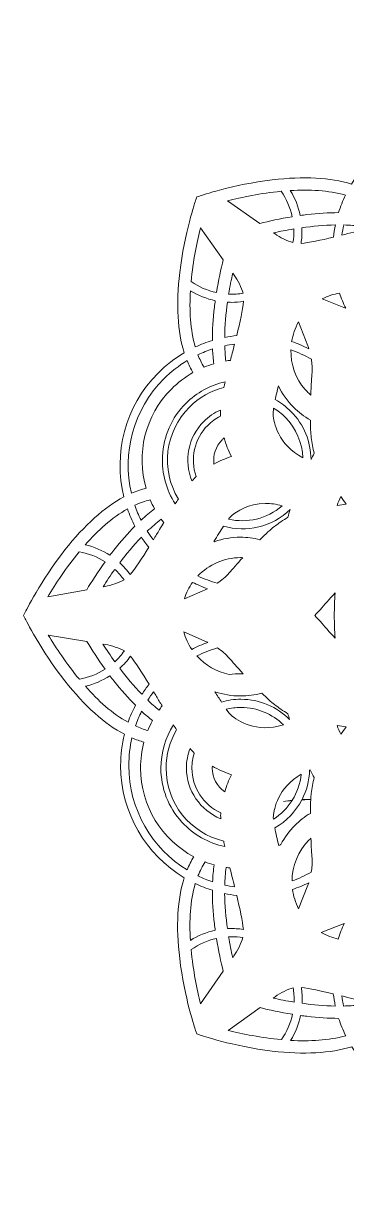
# Model space of a CAD drawing. Header units: millimetres. Extents: x -417 to 661, y -646 to -7.
# Drawn here: x -6.7 to 76.5, y -645.7 to -340.9 of the extents above; entities that cross this region are included whole.
import ezdxf

# ---------------------------------------------------------------- set-up
doc = ezdxf.new("R2010")
doc.units = ezdxf.units.MM
doc.header["$MEASUREMENT"] = 0
doc.layers.add('Layer 1', color=7, linetype='Continuous')

msp = doc.modelspace()

# ---------------------------------------------------------------- linework, layer by layer
at = {"layer": 'Layer 1', "lineweight": 0}
for points, knots in [([(297.77, -492.63), (297.61, -492.3), (293.76, -484.45), (287.47, -476.47), (282.31, -469.92), (277.15, -465.31), (272.02, -462.66), (272.72, -459.96), (273.1, -457.13), (273.1, -454.22), (273.1, -442.01), (266.56, -431.31), (256.8, -425.41), (258.48, -419.96), (258.84, -413.14), (257.88, -404.99), (256.68, -394.91), (253.85, -386.63), (253.73, -386.28), (253.73, -386.28), (253.48, -385.56), (253.48, -385.56), (253.48, -385.56), (252.75, -385.31), (252.75, -385.31), (252.41, -385.19), (244.13, -382.36), (234.04, -381.16), (225.77, -380.18), (218.85, -380.57), (213.35, -382.32), (211.94, -379.92), (210.2, -377.65), (208.14, -375.59), (199.51, -366.96), (187.32, -364.01), (176.25, -366.74), (173.58, -361.7), (169.02, -356.62), (162.57, -351.55), (154.59, -345.26), (146.74, -341.41), (146.41, -341.25), (146.41, -341.25), (145.72, -340.91), (145.72, -340.91), (145.72, -340.91), (145.03, -341.25), (145.03, -341.25), (144.7, -341.41), (136.85, -345.26), (128.87, -351.55), (122.32, -356.7), (117.71, -361.87), (115.06, -367), (112.36, -366.29), (109.53, -365.92), (106.61, -365.92), (94.41, -365.92), (83.7, -372.46), (77.81, -382.22), (72.36, -380.54), (65.53, -380.17), (57.39, -381.14), (47.3, -382.34), (39.03, -385.17), (38.68, -385.29), (38.68, -385.29), (37.95, -385.54), (37.95, -385.54), (37.95, -385.54), (37.7, -386.26), (37.7, -386.26), (37.58, -386.61), (34.76, -394.89), (33.56, -404.97), (32.57, -413.25), (32.97, -420.17), (34.72, -425.67), (32.31, -427.08), (30.05, -428.82), (27.99, -430.88), (19.35, -439.51), (16.41, -451.7), (19.14, -462.77), (14.1, -465.43), (9.02, -470), (3.94, -476.44), (-2.34, -484.42), (-6.19, -492.28), (-6.36, -492.61), (-6.36, -492.61), (-6.69, -493.3), (-6.69, -493.3), (-6.69, -493.3), (-6.36, -493.99), (-6.36, -493.99), (-6.19, -494.32), (-2.34, -502.17), (3.94, -510.15), (9.07, -516.66), (14.2, -521.25), (19.3, -523.91), (18.66, -526.49), (18.32, -529.19), (18.32, -531.97), (18.32, -544.22), (24.91, -554.96), (34.73, -560.84), (32.95, -566.35), (32.55, -573.3), (33.54, -581.63), (34.74, -591.71), (37.56, -599.99), (37.68, -600.34), (37.68, -600.34), (37.94, -601.06), (37.94, -601.06), (37.94, -601.06), (38.66, -601.31), (38.66, -601.31), (39.01, -601.43), (47.29, -604.26), (57.37, -605.46), (65.57, -606.44), (72.43, -606.05), (77.9, -604.34), (79.24, -606.51), (80.84, -608.56), (82.72, -610.44), (91.41, -619.13), (103.7, -622.05), (114.83, -619.23), (117.44, -624.48), (122.12, -629.78), (128.84, -635.08), (136.82, -641.36), (144.67, -645.21), (145, -645.37), (145, -645.37), (145.69, -645.71), (145.69, -645.71), (145.69, -645.71), (146.38, -645.37), (146.38, -645.37), (146.71, -645.21), (154.57, -641.36), (162.55, -635.08), (168.43, -630.44), (172.76, -625.79), (175.49, -621.18), (178.07, -621.81), (180.76, -622.15), (183.52, -622.15), (196.37, -622.15), (207.56, -614.91), (213.22, -604.28), (218.73, -606.07), (225.69, -606.47), (234.02, -605.48), (244.11, -604.28), (252.39, -601.45), (252.74, -601.33), (252.74, -601.33), (253.46, -601.08), (253.46, -601.08), (253.46, -601.08), (253.71, -600.36), (253.71, -600.36), (253.83, -600.01), (256.66, -591.73), (257.86, -581.65), (258.8, -573.72), (258.48, -567.05), (256.91, -561.67), (259.24, -560.28), (261.43, -558.59), (263.43, -556.59), (272.25, -547.76), (275.13, -535.22), (272.08, -523.96), (277.18, -521.31), (282.33, -516.7), (287.47, -510.18), (293.76, -502.2), (297.61, -494.35), (297.77, -494.01), (297.77, -494.01), (298.11, -493.32), (298.11, -493.32), (298.11, -493.32), (297.77, -492.63), (297.77, -492.63)], [0, 0, 0, 0, 1, 1, 1, 2, 2, 2, 3, 3, 3, 4, 4, 4, 5, 5, 5, 6, 6, 6, 7, 7, 7, 8, 8, 8, 9, 9, 9, 10, 10, 10, 11, 11, 11, 12, 12, 12, 13, 13, 13, 14, 14, 14, 15, 15, 15, 16, 16, 16, 17, 17, 17, 18, 18, 18, 19, 19, 19, 20, 20, 20, 21, 21, 21, 22, 22, 22, 23, 23, 23, 24, 24, 24, 25, 25, 25, 26, 26, 26, 27, 27, 27, 28, 28, 28, 29, 29, 29, 30, 30, 30, 31, 31, 31, 32, 32, 32, 33, 33, 33, 34, 34, 34, 35, 35, 35, 36, 36, 36, 37, 37, 37, 38, 38, 38, 39, 39, 39, 40, 40, 40, 41, 41, 41, 42, 42, 42, 43, 43, 43, 44, 44, 44, 45, 45, 45, 46, 46, 46, 47, 47, 47, 48, 48, 48, 49, 49, 49, 50, 50, 50, 51, 51, 51, 52, 52, 52, 53, 53, 53, 54, 54, 54, 55, 55, 55, 56, 56, 56, 57, 57, 57, 58, 58, 58, 59, 59, 59, 60, 60, 60, 61, 61, 61, 62, 62, 62, 63, 63, 63, 64, 64, 64, 64]), ([(76.27, -385.06), (75.58, -386.51), (74.98, -388.02), (74.5, -389.57), (71.94, -389.58), (69.22, -389.75), (66.33, -390.09), (65.76, -390.16), (65.19, -390.24), (64.63, -390.31), (64.15, -388.05), (63.29, -385.89), (62.07, -383.89), (66.91, -383.6), (71.89, -383.83), (76.27, -385.06)], [0, 0, 0, 0, 1, 1, 1, 2, 2, 2, 3, 3, 3, 4, 4, 4, 5, 5, 5, 5]), ([(59.68, -384.08), (61.07, -386.08), (62.04, -388.3), (62.55, -390.63), (59.42, -391.14), (56.58, -391.76), (54.22, -392.34), (54.22, -392.34), (45.85, -386.51), (45.85, -386.51), (49.5, -385.6), (54.44, -384.57), (59.68, -384.08)], [0, 0, 0, 0, 1, 1, 1, 2, 2, 2, 3, 3, 3, 4, 4, 4, 4]), ([(73.19, -395.89), (69.89, -396.68), (66.88, -397.32), (64.83, -397.49), (65.02, -396.29), (65.1, -395.06), (65.06, -393.8), (65.06, -393.69), (65.05, -393.57), (65.04, -393.46), (67.81, -393.07), (70.74, -392.8), (73.68, -392.74), (73.47, -393.78), (73.3, -394.83), (73.19, -395.89)], [0, 0, 0, 0, 1, 1, 1, 2, 2, 2, 3, 3, 3, 4, 4, 4, 5, 5, 5, 5]), ([(80.36, -394.12), (79.73, -394.27), (79.09, -394.43), (78.43, -394.6), (77.41, -394.85), (76.39, -395.11), (75.38, -395.36), (75.49, -394.48), (75.65, -393.61), (75.84, -392.75), (77.42, -392.78), (78.99, -392.89), (80.52, -393.09), (80.46, -393.43), (80.41, -393.77), (80.36, -394.12)], [0, 0, 0, 0, 1, 1, 1, 2, 2, 2, 3, 3, 3, 4, 4, 4, 5, 5, 5, 5]), ([(38.91, -393.51), (38.91, -393.51), (44.77, -401.71), (44.77, -401.71), (44.18, -404.08), (43.54, -406.98), (43.03, -410.17), (40.7, -409.66), (38.48, -408.69), (36.49, -407.31), (36.98, -402.08), (38, -397.16), (38.91, -393.51)], [0, 0, 0, 0, 1, 1, 1, 2, 2, 2, 3, 3, 3, 4, 4, 4, 4]), ([(62.96, -393.87), (63, -395.04), (62.92, -396.19), (62.73, -397.3), (61.29, -396.86), (59.36, -395.91), (58.12, -395.06), (58.12, -395.06), (57.72, -394.78), (57.72, -394.78), (59.33, -394.42), (61.09, -394.08), (62.95, -393.77), (62.96, -393.81), (62.96, -393.84), (62.96, -393.87)], [0, 0, 0, 0, 1, 1, 1, 2, 2, 2, 3, 3, 3, 4, 4, 4, 5, 5, 5, 5]), ([(46.17, -410.57), (46.49, -408.63), (46.85, -406.79), (47.22, -405.13), (47.22, -405.13), (47.61, -405.68), (47.61, -405.68), (48.48, -406.9), (49.48, -408.91), (49.9, -410.3), (48.72, -410.52), (47.5, -410.61), (46.26, -410.57), (46.23, -410.57), (46.2, -410.57), (46.17, -410.57)], [0, 0, 0, 0, 1, 1, 1, 2, 2, 2, 3, 3, 3, 4, 4, 4, 5, 5, 5, 5]), ([(36.31, -409.69), (38.33, -410.91), (40.5, -411.77), (42.71, -412.24), (42.64, -412.79), (42.56, -413.36), (42.5, -413.93), (42.13, -416.97), (41.97, -419.82), (41.97, -422.49), (40.48, -422.95), (39, -423.5), (37.57, -424.17), (36.26, -419.72), (36.01, -414.63), (36.31, -409.69)], [0, 0, 0, 0, 1, 1, 1, 2, 2, 2, 3, 3, 3, 4, 4, 4, 5, 5, 5, 5]), ([(76.35, -414.18), (76.34, -414.18), (76.33, -414.18), (76.33, -414.18), (76.33, -414.18), (70.31, -411.79), (70.31, -411.79), (71.72, -411.05), (73.22, -410.55), (74.75, -410.28), (75.2, -411.62), (75.73, -412.93), (76.35, -414.18)], [0, 0, 0, 0, 1, 1, 1, 2, 2, 2, 3, 3, 3, 4, 4, 4, 4]), ([(46.83, -412.67), (47.9, -412.67), (48.97, -412.58), (50.02, -412.4), (49.8, -414.6), (49.08, -417.79), (48.24, -421.23), (47.2, -421.34), (46.17, -421.5), (45.14, -421.7), (45.17, -418.63), (45.45, -415.55), (45.86, -412.64), (46.18, -412.66), (46.5, -412.67), (46.83, -412.67)], [0, 0, 0, 0, 1, 1, 1, 2, 2, 2, 3, 3, 3, 4, 4, 4, 5, 5, 5, 5]), ([(62.4, -422.77), (62.69, -421.02), (63.27, -419.31), (64.17, -417.73), (64.17, -417.73), (66.59, -423.85), (66.59, -423.85), (66.6, -423.86), (66.7, -424.14), (66.84, -424.61), (65.4, -423.89), (63.92, -423.27), (62.4, -422.77)], [0, 0, 0, 0, 1, 1, 1, 2, 2, 2, 3, 3, 3, 4, 4, 4, 4]), ([(47.08, -425.8), (46.93, -426.42), (46.77, -427.02), (46.62, -427.61), (46.23, -427.66), (45.83, -427.71), (45.44, -427.78), (45.29, -426.49), (45.2, -425.17), (45.16, -423.85), (46, -423.67), (46.84, -423.52), (47.69, -423.41), (47.49, -424.21), (47.29, -425.01), (47.08, -425.8)], [0, 0, 0, 0, 1, 1, 1, 2, 2, 2, 3, 3, 3, 4, 4, 4, 5, 5, 5, 5]), ([(42.34, -428.49), (41.49, -428.74), (40.64, -429.04), (39.82, -429.38), (39.21, -428.37), (38.69, -427.3), (38.25, -426.18), (39.48, -425.59), (40.74, -425.1), (42.02, -424.68), (42.08, -426), (42.19, -427.27), (42.34, -428.49)], [0, 0, 0, 0, 1, 1, 1, 2, 2, 2, 3, 3, 3, 4, 4, 4, 4]), ([(67.68, -430.78), (67.6, -431.77), (67.45, -433.95), (67.34, -436.6), (67.19, -436.43), (67.03, -436.27), (66.87, -436.1), (66.54, -435.77), (66.2, -435.45), (65.86, -435.15), (63.36, -432.25), (62.14, -428.57), (62.21, -424.91), (64.03, -425.55), (65.79, -426.36), (67.49, -427.34), (67.67, -428.41), (67.78, -429.62), (67.68, -430.78)], [0, 0, 0, 0, 1, 1, 1, 2, 2, 2, 3, 3, 3, 4, 4, 4, 5, 5, 5, 6, 6, 6, 6]), ([(29.47, -432.36), (31.31, -430.52), (33.32, -428.97), (35.45, -427.68), (35.9, -428.77), (36.41, -429.8), (36.97, -430.76), (34.94, -431.9), (33.06, -433.32), (31.39, -434.99), (24.53, -441.85), (22.31, -451.74), (24.87, -460.55), (23.61, -460.86), (22.35, -461.28), (21.08, -461.83), (18.7, -451.57), (21.49, -440.34), (29.47, -432.36)], [0, 0, 0, 0, 1, 1, 1, 2, 2, 2, 3, 3, 3, 4, 4, 4, 5, 5, 5, 6, 6, 6, 6]), ([(45.27, -433.15), (45.16, -433.65), (45.05, -434.13), (44.96, -434.58), (41.58, -435.43), (38.52, -437.16), (36.04, -439.64), (29.71, -445.97), (28.59, -455.76), (33.2, -463.32), (32.94, -463.7), (32.68, -464.11), (32.4, -464.55), (30.06, -460.95), (28.89, -456.68), (29.09, -452.32), (29.33, -447.18), (31.46, -442.34), (35.1, -438.7), (37.89, -435.92), (41.44, -433.99), (45.27, -433.15)], [0, 0, 0, 0, 1, 1, 1, 2, 2, 2, 3, 3, 3, 4, 4, 4, 5, 5, 5, 6, 6, 6, 7, 7, 7, 7]), ([(62.22, -440.76), (60.99, -439.53), (59.63, -438.53), (58.18, -437.73), (58.41, -436.64), (58.69, -435.42), (58.99, -434.2), (59.97, -436.22), (61.29, -438.07), (62.91, -439.69), (64.19, -440.98), (65.65, -442.08), (67.23, -442.98), (67.25, -444.84), (67.33, -446.35), (67.47, -447.47), (67.64, -448.83), (67.9, -450.2), (68.23, -451.55), (67.95, -452.08), (67.67, -452.61), (67.4, -453.14), (67.36, -448.65), (65.64, -444.17), (62.22, -440.76)], [0, 0, 0, 0, 1, 1, 1, 2, 2, 2, 3, 3, 3, 4, 4, 4, 5, 5, 5, 6, 6, 6, 7, 7, 7, 8, 8, 8, 8]), ([(44.04, -441.99), (42.83, -442.59), (41.73, -443.39), (40.76, -444.36), (37.3, -447.82), (36.17, -452.98), (37.79, -457.53), (37.44, -457.86), (37.07, -458.23), (36.7, -458.65), (34.54, -453.46), (35.67, -447.44), (39.75, -443.36), (41, -442.11), (42.47, -441.11), (44.08, -440.41), (44.04, -440.98), (44.03, -441.5), (44.04, -441.99)], [0, 0, 0, 0, 1, 1, 1, 2, 2, 2, 3, 3, 3, 4, 4, 4, 5, 5, 5, 6, 6, 6, 6]), ([(57.62, -441.58), (57.59, -441.23), (57.65, -440.65), (57.77, -439.92), (58.82, -440.56), (59.82, -441.33), (60.73, -442.24), (63.63, -445.13), (65.14, -448.89), (65.29, -452.69), (58.82, -449.27), (57.78, -443.47), (57.62, -441.58)], [0, 0, 0, 0, 1, 1, 1, 2, 2, 2, 3, 3, 3, 4, 4, 4, 4]), ([(46.86, -452.37), (45.31, -452.89), (43.8, -453.55), (42.38, -454.32), (42.06, -452.06), (42.8, -449.74), (44.47, -448.07), (44.64, -447.9), (44.81, -447.74), (45, -447.59), (45.47, -449.22), (46.1, -450.82), (46.86, -452.37)], [0, 0, 0, 0, 1, 1, 1, 2, 2, 2, 3, 3, 3, 4, 4, 4, 4]), ([(74.13, -464.97), (74.43, -464.21), (74.74, -463.46), (75.06, -462.71), (75.52, -463.36), (76, -464), (76.5, -464.63), (75.7, -464.72), (74.91, -464.83), (74.13, -464.97)], [0, 0, 0, 0, 1, 1, 1, 2, 2, 2, 3, 3, 3, 3]), ([(20.07, -465.87), (20.6, -467.38), (21.24, -468.87), (22, -470.31), (20.2, -472.12), (18.4, -474.17), (16.59, -476.46), (16.24, -476.91), (15.89, -477.36), (15.55, -477.81), (13.64, -476.57), (11.5, -475.64), (9.19, -475.08), (12.41, -471.46), (16.09, -468.1), (20.07, -465.87)], [0, 0, 0, 0, 1, 1, 1, 2, 2, 2, 3, 3, 3, 4, 4, 4, 5, 5, 5, 5]), ([(23.58, -468.77), (22.95, -467.51), (22.41, -466.22), (21.96, -464.91), (23.26, -464.31), (24.59, -463.85), (25.94, -463.54), (26.27, -464.32), (26.65, -465.08), (27.06, -465.83), (25.9, -466.71), (24.74, -467.69), (23.58, -468.77)], [0, 0, 0, 0, 1, 1, 1, 2, 2, 2, 3, 3, 3, 4, 4, 4, 4]), ([(42.37, -474.25), (43.21, -472.88), (44.08, -471.5), (44.85, -470.33), (50.76, -472), (57.36, -470.55), (62.05, -465.99), (61.83, -466.67), (61.61, -467.35), (61.41, -468.03), (60.22, -468.75), (59.07, -469.54), (57.98, -470.38), (57, -471.14), (55.74, -472.29), (54.22, -473.79), (52.58, -473.37), (50.91, -473.16), (49.23, -473.16), (46.91, -473.16), (44.65, -473.55), (42.51, -474.3), (42.46, -474.28), (42.42, -474.27), (42.37, -474.25)], [0, 0, 0, 0, 1, 1, 1, 2, 2, 2, 3, 3, 3, 4, 4, 4, 5, 5, 5, 6, 6, 6, 7, 7, 7, 8, 8, 8, 8]), ([(59.94, -465.07), (56.06, -468.46), (50.89, -469.6), (46.14, -468.5), (46.48, -468.05), (46.77, -467.71), (46.99, -467.53), (48.1, -466.61), (51.18, -464.44), (55.69, -464.44), (56.99, -464.44), (58.42, -464.63), (59.94, -465.07)], [0, 0, 0, 0, 1, 1, 1, 2, 2, 2, 3, 3, 3, 4, 4, 4, 4]), ([(29.43, -469.38), (29.08, -469.96), (28.73, -470.55), (28.36, -471.15), (27.83, -472.04), (27.29, -472.94), (26.75, -473.83), (26.2, -473.11), (25.68, -472.37), (25.19, -471.61), (26.34, -470.51), (27.54, -469.47), (28.77, -468.51), (28.98, -468.81), (29.2, -469.1), (29.43, -469.38)], [0, 0, 0, 0, 1, 1, 1, 2, 2, 2, 3, 3, 3, 4, 4, 4, 5, 5, 5, 5]), ([(23.66, -473.13), (24.26, -474.03), (24.9, -474.9), (25.58, -475.75), (23.82, -478.62), (22.15, -481.19), (20.81, -482.79), (20.01, -481.68), (19.09, -480.65), (18.07, -479.73), (19.75, -477.5), (21.63, -475.24), (23.66, -473.13)], [0, 0, 0, 0, 1, 1, 1, 2, 2, 2, 3, 3, 3, 4, 4, 4, 4]), ([(7.64, -476.9), (10.07, -477.34), (12.33, -478.24), (14.31, -479.5), (12.43, -482.1), (10.84, -484.59), (9.58, -486.68), (9.58, -486.68), (-0.47, -488.48), (-0.47, -488.48), (1.47, -485.24), (4.25, -480.99), (7.64, -476.9)], [0, 0, 0, 0, 1, 1, 1, 2, 2, 2, 3, 3, 3, 4, 4, 4, 4]), ([(49.23, -478.41), (49.42, -478.41), (49.6, -478.42), (49.79, -478.43), (48.35, -479.99), (47.09, -481.43), (46.33, -482.33), (45.44, -483.38), (44.28, -484.29), (43.23, -484.99), (41.53, -484.51), (39.86, -483.89), (38.24, -483.13), (41.02, -480.21), (44.93, -478.41), (49.23, -478.41)], [0, 0, 0, 0, 1, 1, 1, 2, 2, 2, 3, 3, 3, 4, 4, 4, 5, 5, 5, 5]), ([(19.21, -484.15), (17.89, -484.86), (15.84, -485.55), (14.34, -485.83), (14.34, -485.83), (13.77, -485.93), (13.77, -485.93), (14.67, -484.52), (15.69, -482.99), (16.82, -481.43), (17.71, -482.25), (18.51, -483.16), (19.21, -484.15)], [0, 0, 0, 0, 1, 1, 1, 2, 2, 2, 3, 3, 3, 4, 4, 4, 4]), ([(36.86, -484.79), (38.13, -485.41), (39.43, -485.96), (40.75, -486.42), (40.72, -486.43), (40.69, -486.44), (40.68, -486.45), (40.68, -486.45), (34.76, -489.01), (34.76, -489.01), (35.24, -487.48), (35.96, -486.06), (36.86, -484.79)], [0, 0, 0, 0, 1, 1, 1, 2, 2, 2, 3, 3, 3, 4, 4, 4, 4]), ([(73.63, -499.11), (72.18, -497.58), (70.74, -495.98), (69.83, -494.89), (69.37, -494.36), (68.88, -493.83), (68.35, -493.31), (68.88, -492.8), (69.37, -492.27), (69.83, -491.73), (70.74, -490.64), (72.18, -489.05), (73.63, -487.51), (73.48, -489.45), (73.4, -491.4), (73.4, -493.33), (73.4, -495.25), (73.48, -497.19), (73.63, -499.11)], [0, 0, 0, 0, 1, 1, 1, 2, 2, 2, 3, 3, 3, 4, 4, 4, 5, 5, 5, 6, 6, 6, 6]), ([(-0.33, -498.34), (-0.33, -498.34), (9.6, -499.98), (9.6, -499.98), (10.86, -502.07), (12.45, -504.54), (14.32, -507.13), (12.35, -508.39), (10.1, -509.29), (7.67, -509.73), (4.35, -505.72), (1.61, -501.56), (-0.33, -498.34)], [0, 0, 0, 0, 1, 1, 1, 2, 2, 2, 3, 3, 3, 4, 4, 4, 4]), ([(40.65, -500.16), (40.65, -500.16), (40.71, -500.19), (40.82, -500.24), (39.38, -500.74), (37.98, -501.34), (36.64, -502.03), (35.73, -500.67), (35.01, -499.16), (34.58, -497.54), (34.58, -497.54), (40.65, -500.16), (40.65, -500.16)], [0, 0, 0, 0, 1, 1, 1, 2, 2, 2, 3, 3, 3, 4, 4, 4, 4]), ([(14.42, -500.77), (15.89, -501.02), (17.99, -501.72), (19.27, -502.41), (18.56, -503.42), (17.74, -504.35), (16.83, -505.2), (15.69, -503.62), (14.66, -502.09), (13.75, -500.66), (13.75, -500.66), (14.42, -500.77), (14.42, -500.77)], [0, 0, 0, 0, 1, 1, 1, 2, 2, 2, 3, 3, 3, 4, 4, 4, 4]), ([(43.28, -501.66), (44.31, -502.35), (45.45, -503.25), (46.33, -504.3), (47.01, -505.1), (48.34, -506.61), (49.9, -508.31), (49.71, -508.31), (49.52, -508.3), (49.33, -508.3), (48.31, -508.3), (47.31, -508.37), (46.32, -508.49), (43.05, -507.84), (40.14, -506.13), (37.97, -503.72), (39.66, -502.88), (41.44, -502.19), (43.28, -501.66)], [0, 0, 0, 0, 1, 1, 1, 2, 2, 2, 3, 3, 3, 4, 4, 4, 5, 5, 5, 6, 6, 6, 6]), ([(20.85, -503.8), (22.2, -505.46), (23.89, -508.1), (25.66, -511.02), (25, -511.85), (24.37, -512.72), (23.78, -513.61), (21.71, -511.47), (19.79, -509.17), (18.08, -506.9), (19.11, -505.96), (20.05, -504.93), (20.85, -503.8)], [0, 0, 0, 0, 1, 1, 1, 2, 2, 2, 3, 3, 3, 4, 4, 4, 4]), ([(9.23, -511.55), (11.53, -510.99), (13.67, -510.06), (15.57, -508.83), (15.9, -509.27), (16.24, -509.72), (16.59, -510.16), (18.44, -512.5), (20.28, -514.59), (22.13, -516.44), (21.39, -517.84), (20.75, -519.3), (20.22, -520.82), (16.2, -518.6), (12.48, -515.21), (9.23, -511.55)], [0, 0, 0, 0, 1, 1, 1, 2, 2, 2, 3, 3, 3, 4, 4, 4, 5, 5, 5, 5]), ([(25.32, -515.13), (25.79, -514.38), (26.29, -513.65), (26.82, -512.95), (27.3, -513.76), (27.79, -514.57), (28.27, -515.38), (28.52, -515.8), (28.76, -516.21), (29, -516.61), (28.73, -516.96), (28.47, -517.31), (28.22, -517.67), (27.22, -516.87), (26.25, -516.02), (25.32, -515.13)], [0, 0, 0, 0, 1, 1, 1, 2, 2, 2, 3, 3, 3, 4, 4, 4, 5, 5, 5, 5]), ([(49.23, -514.03), (51.08, -514.03), (52.91, -513.78), (54.68, -513.29), (55.99, -514.57), (57.1, -515.56), (57.98, -516.25), (59.07, -517.09), (60.22, -517.88), (61.41, -518.6), (61.56, -519.1), (61.72, -519.6), (61.88, -520.1), (58.67, -516.87), (54.23, -514.88), (49.33, -514.88), (47.59, -514.88), (45.9, -515.13), (44.31, -515.6), (43.78, -514.77), (43.21, -513.86), (42.64, -512.94), (44.75, -513.66), (46.97, -514.03), (49.23, -514.03)], [0, 0, 0, 0, 1, 1, 1, 2, 2, 2, 3, 3, 3, 4, 4, 4, 5, 5, 5, 6, 6, 6, 7, 7, 7, 8, 8, 8, 8]), ([(26.53, -520.38), (26.09, -521.2), (25.7, -522.04), (25.35, -522.91), (24.26, -522.62), (23.18, -522.24), (22.12, -521.76), (22.57, -520.46), (23.1, -519.19), (23.71, -517.96), (24.65, -518.83), (25.59, -519.64), (26.53, -520.38)], [0, 0, 0, 0, 1, 1, 1, 2, 2, 2, 3, 3, 3, 4, 4, 4, 4]), ([(46.87, -519.07), (46.55, -518.81), (46.09, -518.23), (45.54, -517.44), (46.75, -517.14), (48.02, -516.98), (49.33, -516.98), (53.59, -516.98), (57.45, -518.69), (60.27, -521.46), (53.21, -523.71), (48.33, -520.3), (46.87, -519.07)], [0, 0, 0, 0, 1, 1, 1, 2, 2, 2, 3, 3, 3, 4, 4, 4, 4]), ([(31.96, -521.5), (32.23, -521.94), (32.49, -522.35), (32.74, -522.74), (30.96, -525.72), (30.03, -529.11), (30.03, -532.6), (30.03, -541.62), (36.22, -549.35), (44.89, -551.38), (44.98, -551.83), (45.08, -552.31), (45.19, -552.81), (40.96, -551.94), (37.08, -549.76), (34.12, -546.52), (30.62, -542.7), (28.7, -537.76), (28.7, -532.6), (28.7, -528.67), (29.84, -524.8), (31.96, -521.5)], [0, 0, 0, 0, 1, 1, 1, 2, 2, 2, 3, 3, 3, 4, 4, 4, 5, 5, 5, 6, 6, 6, 7, 7, 7, 7]), ([(76.5, -521.99), (76, -522.62), (75.52, -523.26), (75.07, -523.91), (74.74, -523.16), (74.43, -522.41), (74.13, -521.66), (74.91, -521.79), (75.7, -521.9), (76.5, -521.99)], [0, 0, 0, 0, 1, 1, 1, 2, 2, 2, 3, 3, 3, 3]), ([(20.42, -531.97), (20.42, -529.51), (20.71, -527.13), (21.24, -524.83), (22.28, -525.27), (23.31, -525.63), (24.34, -525.91), (23.75, -528.08), (23.45, -530.33), (23.45, -532.6), (23.45, -542.43), (28.99, -551.07), (37.19, -555.44), (36.54, -556.49), (35.96, -557.62), (35.46, -558.83), (26.45, -553.28), (20.42, -543.31), (20.42, -531.97)], [0, 0, 0, 0, 1, 1, 1, 2, 2, 2, 3, 3, 3, 4, 4, 4, 5, 5, 5, 6, 6, 6, 6]), ([(44.12, -545.64), (38.89, -543.54), (35.28, -538.36), (35.28, -532.6), (35.28, -530.87), (35.6, -529.16), (36.22, -527.55), (36.59, -527.99), (36.95, -528.38), (37.3, -528.73), (36.9, -529.97), (36.7, -531.27), (36.7, -532.6), (36.7, -537.61), (39.64, -542.08), (44.13, -544.11), (44.1, -544.59), (44.1, -545.1), (44.12, -545.64)], [0, 0, 0, 0, 1, 1, 1, 2, 2, 2, 3, 3, 3, 4, 4, 4, 5, 5, 5, 6, 6, 6, 6]), ([(41.95, -532.6), (41.95, -532.44), (41.95, -532.28), (41.96, -532.12), (43.51, -533), (45.17, -533.73), (46.88, -534.31), (46.18, -535.73), (45.6, -537.19), (45.15, -538.68), (43.19, -537.32), (41.95, -535.05), (41.95, -532.6)], [0, 0, 0, 0, 1, 1, 1, 2, 2, 2, 3, 3, 3, 4, 4, 4, 4]), ([(67.47, -539.15), (67.42, -539.6), (67.37, -540.1), (67.33, -540.67), (66.59, -540.65), (65.84, -540.65), (65.09, -540.68), (66.26, -538.4), (66.96, -535.84), (67.04, -533.13), (67.09, -533.11), (67.13, -533.09), (67.18, -533.07), (67.53, -533.74), (67.88, -534.41), (68.23, -535.07), (67.9, -536.42), (67.64, -537.79), (67.47, -539.15)], [0, 0, 0, 0, 1, 1, 1, 2, 2, 2, 3, 3, 3, 4, 4, 4, 5, 5, 5, 6, 6, 6, 6]), ([(64.87, -534.18), (64.63, -536.61), (63.82, -538.89), (62.58, -540.87), (61.82, -540.95), (61.05, -541.06), (60.29, -541.19), (61.03, -541.09), (61.78, -541.01), (62.53, -540.95), (61.29, -542.88), (59.65, -544.53), (57.72, -545.77), (57.69, -545.42), (57.67, -545.14), (57.69, -544.94), (57.86, -543.12), (58.87, -537.61), (64.87, -534.18)], [0, 0, 0, 0, 1, 1, 1, 2, 2, 2, 3, 3, 3, 4, 4, 4, 5, 5, 5, 6, 6, 6, 6]), ([(65.04, -540.77), (65.11, -540.77), (65.18, -540.77), (65.25, -540.76), (65.94, -540.73), (66.63, -540.72), (67.33, -540.72), (67.27, -541.72), (67.23, -542.91), (67.23, -544.26), (65.77, -545.12), (64.43, -546.17), (63.23, -547.37), (61.77, -548.83), (60.55, -550.48), (59.61, -552.27), (59.43, -552.37), (59.25, -552.46), (59.07, -552.55), (58.69, -550.95), (58.33, -549.35), (58.07, -548.01), (61.04, -546.32), (63.46, -543.8), (65.04, -540.77)], [0, 0, 0, 0, 1, 1, 1, 2, 2, 2, 3, 3, 3, 4, 4, 4, 5, 5, 5, 6, 6, 6, 7, 7, 7, 8, 8, 8, 8]), ([(62.5, -561.67), (62.54, -557.82), (64.03, -553.99), (66.94, -551.08), (67.08, -550.94), (67.23, -550.81), (67.37, -550.67), (67.46, -552.78), (67.58, -554.68), (67.68, -555.84), (67.79, -557.03), (67.66, -558.28), (67.47, -559.39), (65.89, -560.28), (64.23, -561.05), (62.5, -561.67)], [0, 0, 0, 0, 1, 1, 1, 2, 2, 2, 3, 3, 3, 4, 4, 4, 5, 5, 5, 5]), ([(42.42, -557.53), (42.22, -558.92), (42.09, -560.37), (42.02, -561.89), (40.73, -561.46), (39.47, -560.95), (38.26, -560.37), (38.76, -559.09), (39.37, -557.88), (40.09, -556.76), (40.85, -557.06), (41.63, -557.31), (42.42, -557.53)], [0, 0, 0, 0, 1, 1, 1, 2, 2, 2, 3, 3, 3, 4, 4, 4, 4]), ([(46.49, -558.32), (46.68, -559.09), (46.88, -559.87), (47.08, -560.68), (47.29, -561.52), (47.5, -562.36), (47.71, -563.2), (46.84, -563.08), (45.99, -562.93), (45.15, -562.75), (45.2, -561.21), (45.32, -559.68), (45.52, -558.19), (45.84, -558.24), (46.17, -558.29), (46.49, -558.32)], [0, 0, 0, 0, 1, 1, 1, 2, 2, 2, 3, 3, 3, 4, 4, 4, 5, 5, 5, 5]), ([(37.57, -562.36), (38.99, -563.04), (40.46, -563.61), (41.97, -564.08), (41.96, -566.77), (42.13, -569.63), (42.49, -572.69), (42.56, -573.26), (42.63, -573.82), (42.71, -574.37), (40.45, -574.86), (38.28, -575.74), (36.29, -576.96), (35.99, -571.98), (36.24, -566.85), (37.57, -562.36)], [0, 0, 0, 0, 1, 1, 1, 2, 2, 2, 3, 3, 3, 4, 4, 4, 5, 5, 5, 5]), ([(62.63, -563.85), (64.07, -563.37), (65.47, -562.79), (66.81, -562.12), (66.69, -562.5), (66.61, -562.73), (66.61, -562.73), (66.61, -562.73), (64.2, -568.81), (64.2, -568.81), (63.38, -567.23), (62.86, -565.56), (62.63, -563.85)], [0, 0, 0, 0, 1, 1, 1, 2, 2, 2, 3, 3, 3, 4, 4, 4, 4]), ([(45.13, -564.9), (46.15, -565.11), (47.19, -565.27), (48.24, -565.39), (49.07, -568.81), (49.75, -571.98), (49.96, -574.16), (48.76, -573.97), (47.53, -573.89), (46.28, -573.93), (46.13, -573.93), (45.99, -573.94), (45.85, -573.95), (45.44, -571.05), (45.16, -567.97), (45.13, -564.9)], [0, 0, 0, 0, 1, 1, 1, 2, 2, 2, 3, 3, 3, 4, 4, 4, 5, 5, 5, 5]), ([(70.04, -574.93), (70.04, -574.93), (75.96, -572.59), (75.96, -572.59), (75.35, -573.9), (74.84, -575.25), (74.42, -576.62), (72.9, -576.29), (71.42, -575.73), (70.04, -574.93)], [0, 0, 0, 0, 1, 1, 1, 2, 2, 2, 3, 3, 3, 3]), ([(46.34, -576.03), (46.54, -576.02), (46.73, -576.02), (46.92, -576.02), (47.9, -576.02), (48.87, -576.11), (49.81, -576.27), (49.4, -577.71), (48.42, -579.7), (47.54, -580.98), (47.54, -580.98), (47.21, -581.45), (47.21, -581.45), (46.84, -579.79), (46.48, -577.97), (46.16, -576.04), (46.22, -576.04), (46.28, -576.03), (46.34, -576.03)], [0, 0, 0, 0, 1, 1, 1, 2, 2, 2, 3, 3, 3, 4, 4, 4, 5, 5, 5, 6, 6, 6, 6]), ([(38.95, -593.32), (38.03, -589.66), (36.98, -584.67), (36.48, -579.35), (38.47, -577.96), (40.69, -576.97), (43.02, -576.45), (43.54, -579.65), (44.18, -582.56), (44.78, -584.94), (44.78, -584.94), (38.95, -593.32), (38.95, -593.32)], [0, 0, 0, 0, 1, 1, 1, 2, 2, 2, 3, 3, 3, 4, 4, 4, 4]), ([(58.16, -591.49), (59.56, -590.49), (61.47, -589.56), (62.79, -589.19), (62.99, -590.34), (63.08, -591.52), (63.04, -592.73), (63.04, -592.77), (63.04, -592.82), (63.04, -592.86), (61.13, -592.55), (59.32, -592.2), (57.68, -591.83), (57.68, -591.83), (58.16, -591.49), (58.16, -591.49)], [0, 0, 0, 0, 1, 1, 1, 2, 2, 2, 3, 3, 3, 4, 4, 4, 5, 5, 5, 5]), ([(64.91, -589.09), (67, -589.31), (69.99, -589.96), (73.14, -590.73), (73.27, -591.79), (73.44, -592.83), (73.67, -593.88), (70.77, -593.82), (67.87, -593.56), (65.12, -593.18), (65.13, -593.05), (65.14, -592.92), (65.14, -592.8), (65.18, -591.53), (65.1, -590.29), (64.91, -589.09)], [0, 0, 0, 0, 1, 1, 1, 2, 2, 2, 3, 3, 3, 4, 4, 4, 5, 5, 5, 5]), ([(78.28, -592.02), (78.7, -592.13), (79.11, -592.23), (79.51, -592.34), (79.57, -592.77), (79.64, -593.2), (79.72, -593.63), (78.44, -593.76), (77.13, -593.84), (75.82, -593.87), (75.62, -593.01), (75.45, -592.14), (75.32, -591.27), (76.32, -591.52), (77.31, -591.78), (78.28, -592.02)], [0, 0, 0, 0, 1, 1, 1, 2, 2, 2, 3, 3, 3, 4, 4, 4, 5, 5, 5, 5]), ([(46.08, -600.15), (46.08, -600.15), (54.26, -594.28), (54.26, -594.28), (56.62, -594.87), (59.49, -595.5), (62.63, -596), (62.11, -598.33), (61.14, -600.54), (59.76, -602.53), (54.6, -602.05), (49.73, -601.06), (46.08, -600.15)], [0, 0, 0, 0, 1, 1, 1, 2, 2, 2, 3, 3, 3, 4, 4, 4, 4]), ([(62.15, -602.72), (63.36, -600.73), (64.23, -598.57), (64.71, -596.32), (65.24, -596.39), (65.78, -596.46), (66.33, -596.52), (69.23, -596.87), (71.96, -597.04), (74.53, -597.05), (75.02, -598.57), (75.62, -600.06), (76.34, -601.52), (71.96, -602.76), (66.99, -603), (62.15, -602.72)], [0, 0, 0, 0, 1, 1, 1, 2, 2, 2, 3, 3, 3, 4, 4, 4, 5, 5, 5, 5])]:
    msp.add_open_spline(points, degree=3, knots=knots, dxfattribs=at)

doc.saveas('drawing.dxf')
